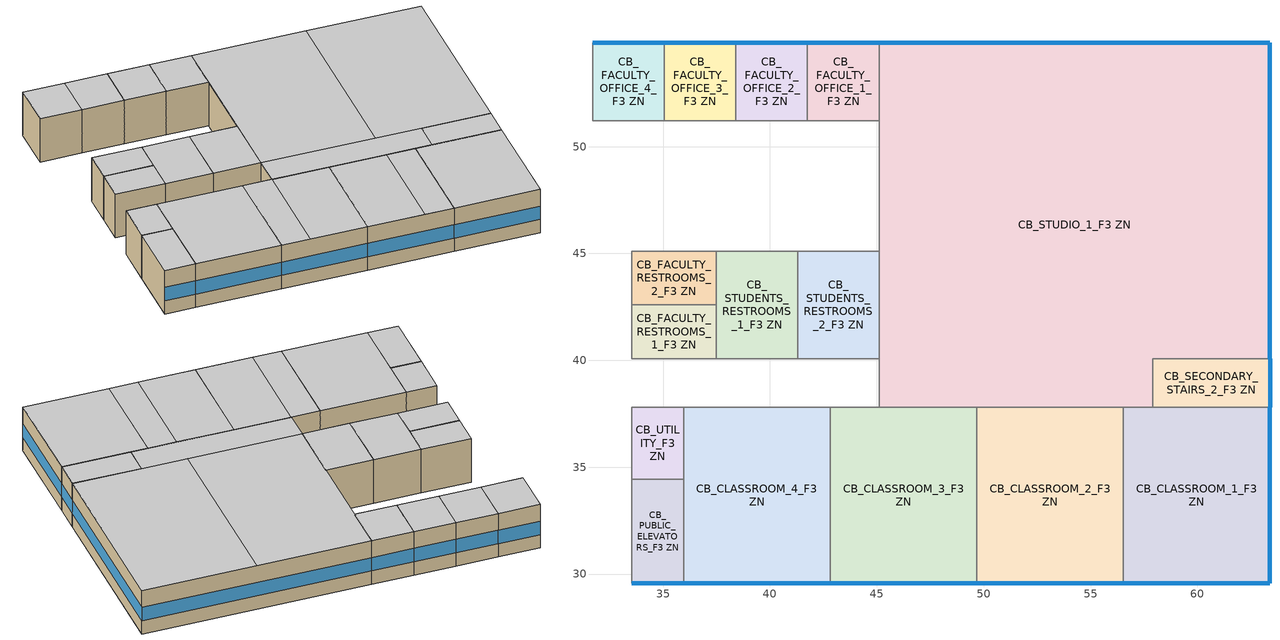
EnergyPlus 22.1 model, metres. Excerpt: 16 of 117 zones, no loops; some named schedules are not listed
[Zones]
CB_CLASSROOM_1_F3 ZN
 floor to CB_CLASSROOM_1_F2 ZN (Typical Interior Floor): 63.4,37.8 63.4,29.57 56.54,29.57 56.54,37.8 z7.92
 wall outside (Typical Insulated Steel Framed Exterior Wall R-20.41): 56.54,29.57 63.4,29.57 63.4,37.8 z7.92:11.89
 wall to CB_STUDIO_1_F3 ZN (Uninsulated Steel Stud Wall): 57.91,37.8 56.54,37.8 z7.92:11.89
 wall to CB_SECONDARY_STAIRS_2_F3 ZN (Uninsulated Steel Stud Wall): 63.4,37.8 57.91,37.8 z7.92:11.89
 wall to CB_CLASSROOM_2_F3 ZN (Uninsulated Steel Stud Wall): 56.54,37.8 56.54,29.57 z7.92:11.89
 window (U 0.34 SHGC 0.38 Simple Glazing): 56.54,29.57 63.4,29.57 / 63.4,29.57 63.4,37.79 z9.14:10.36
 ceiling to CB_CLASSROOM_6_F4 ZN (Typical Interior Ceiling): 63.4,29.57 63.4,37.8 56.54,37.8 56.54,29.57 z11.89
CB_CLASSROOM_2_F3 ZN
 floor to CB_CLASSROOM_2_F2 ZN (Typical Interior Floor): 56.54,37.8 56.54,29.57 49.68,29.57 49.68,37.8 z7.92
 wall outside (Typical Insulated Steel Framed Exterior Wall R-20.41): 49.68,29.57 56.54,29.57 z7.92:11.89
 wall to CB_CLASSROOM_3_F3 ZN (Uninsulated Steel Stud Wall): 49.68,37.8 49.68,29.57 z7.92:11.89
 wall to CB_STUDIO_1_F3 ZN (Uninsulated Steel Stud Wall): 56.54,37.8 49.68,37.8 z7.92:11.89
 window (U 0.34 SHGC 0.38 Simple Glazing): 49.68,29.57 56.54,29.57 z9.14:10.36
 ceiling to CB_CLASSROOM_6_F4 ZN (Typical Interior Ceiling): 56.54,29.57 56.54,37.8 54.25,37.8 54.25,29.57 z11.89
 ceiling to CB_CLASSROOM_5_F4 ZN (Typical Interior Ceiling): 54.25,29.57 54.25,37.8 49.68,37.8 49.68,29.57 z11.89
CB_CLASSROOM_3_F3 ZN
 floor to CB_CLASSROOM_3_F2 ZN (Typical Interior Floor): 49.68,37.8 49.68,29.57 42.82,29.57 42.82,37.8 z7.92
 wall outside (Typical Insulated Steel Framed Exterior Wall R-20.41): 42.82,29.57 49.68,29.57 z7.92:11.89
 wall to CB_CLASSROOM_4_F3 ZN (Uninsulated Steel Stud Wall): 42.82,37.8 42.82,29.57 z7.92:11.89
 wall to CB_CORRIDOR_2_F3 ZN (Uninsulated Steel Stud Wall): 45.11,37.8 42.82,37.8 z7.92:11.89
 wall to CB_STUDIO_1_F3 ZN (Uninsulated Steel Stud Wall): 49.68,37.8 45.11,37.8 z7.92:11.89
 window (U 0.34 SHGC 0.38 Simple Glazing): 42.82,29.57 49.68,29.57 z9.14:10.36
 ceiling to CB_CLASSROOM_4_F4 ZN (Typical Interior Ceiling): 45.11,29.57 45.11,37.8 42.82,37.8 42.82,29.57 z11.89
 ceiling to CB_CLASSROOM_5_F4 ZN (Typical Interior Ceiling): 49.68,29.57 49.68,37.8 45.11,37.8 45.11,29.57 z11.89
CB_CLASSROOM_4_F3 ZN
 floor to CB_CLASSROOM_4_F2 ZN (Typical Interior Floor): 42.82,37.8 42.82,29.57 35.97,29.57 35.97,37.8 z7.92
 wall outside (Typical Insulated Steel Framed Exterior Wall R-20.41): 35.97,29.57 42.82,29.57 z7.92:11.89
 wall to CB_PUBLIC_ELEVATORS_F3 ZN (Uninsulated Steel Stud Wall): 35.97,34.44 35.97,29.57 z7.92:11.89
 wall to CB_UTILITY_F3 ZN (Uninsulated Steel Stud Wall): 35.97,37.8 35.97,34.44 z7.92:11.89
 wall to CB_CORRIDOR_2_F3 ZN (Uninsulated Steel Stud Wall): 42.82,37.8 35.97,37.8 z7.92:11.89
 window (U 0.34 SHGC 0.38 Simple Glazing): 35.97,29.57 42.82,29.57 z9.14:10.36
 ceiling to CB_CLASSROOM_4_F4 ZN (Typical Interior Ceiling): 42.82,29.57 42.82,37.8 35.97,37.8 35.97,29.57 z11.89
CB_FACULTY_OFFICE_1_F3 ZN
 floor to CB_FACULTY_OFFICE_1_F2 ZN (Typical Interior Floor): 45.11,54.86 45.11,51.21 41.76,51.21 41.76,54.86 z7.92
 wall outside (Typical Insulated Steel Framed Exterior Wall R-20.41): 45.11,54.86 41.76,54.86 z7.92:11.89
 wall to CB_STUDIO_1_F3 ZN (Uninsulated Steel Stud Wall): 45.11,51.21 45.11,54.86 z7.92:11.89
 wall to CB_OFFICES_OPEN_F3 ZN (Uninsulated Steel Stud Wall): 41.76,51.21 45.11,51.21 z7.92:11.89
 wall to CB_FACULTY_OFFICE_2_F3 ZN (Uninsulated Steel Stud Wall): 41.76,54.86 41.76,51.21 z7.92:11.89
 window (U 0.34 SHGC 0.38 Simple Glazing): 45.11,54.86 41.76,54.86 z9.14:10.36
 ceiling to CB_FACULTY_OFFICE_1_F4 ZN (Typical Interior Ceiling): 45.11,51.21 45.11,54.86 41.76,54.86 41.76,51.21 z11.89
CB_FACULTY_OFFICE_2_F3 ZN
 floor to CB_FACULTY_OFFICE_2_F2 ZN (Typical Interior Floor): 41.76,54.86 41.76,51.21 38.4,51.21 38.4,54.86 z7.92
 wall outside (Typical Insulated Steel Framed Exterior Wall R-20.41): 41.76,54.86 38.4,54.86 z7.92:11.89
 wall to CB_OFFICES_OPEN_F3 ZN (Uninsulated Steel Stud Wall): 38.4,51.21 41.76,51.21 z7.92:11.89
 wall to CB_FACULTY_OFFICE_3_F3 ZN (Uninsulated Steel Stud Wall): 38.4,54.86 38.4,51.21 z7.92:11.89
 window (U 0.34 SHGC 0.38 Simple Glazing): 41.76,54.86 38.41,54.86 z9.14:10.36
 ceiling to CB_FACULTY_OFFICE_2_F4 ZN (Typical Interior Ceiling): 38.4,51.21 41.76,51.21 41.76,54.86 38.4,54.86 z11.89
CB_FACULTY_OFFICE_3_F3 ZN
 floor to CB_FACULTY_OFFICE_3_F2 ZN (Typical Interior Floor): 38.4,54.86 38.4,51.21 35.05,51.21 35.05,54.86 z7.92
 wall outside (Typical Insulated Steel Framed Exterior Wall R-20.41): 38.4,54.86 35.05,54.86 z7.92:11.89
 wall to CB_OFFICES_OPEN_F3 ZN (Uninsulated Steel Stud Wall): 35.05,51.21 38.4,51.21 z7.92:11.89
 wall to CB_FACULTY_OFFICE_4_F3 ZN (Uninsulated Steel Stud Wall): 35.05,54.86 35.05,51.21 z7.92:11.89
 window (U 0.34 SHGC 0.38 Simple Glazing): 38.4,54.86 35.06,54.86 z9.14:10.36
 ceiling to CB_FACULTY_OFFICE_3_F4 ZN (Typical Interior Ceiling): 38.4,51.21 38.4,54.86 35.05,54.86 35.05,51.21 z11.89
CB_FACULTY_OFFICE_4_F3 ZN
 floor to CB_FACULTY_OFFICE_4_F2 ZN (Typical Interior Floor): 35.05,54.86 35.05,51.21 31.7,51.21 31.7,54.86 z7.92
 wall outside (Typical Insulated Steel Framed Exterior Wall R-20.41): 35.05,54.86 31.7,54.86 z7.92:11.89
 wall to CB_OFFICES_OPEN_F3 ZN (Uninsulated Steel Stud Wall): 31.7,51.21 35.05,51.21 z7.92:11.89
 wall to CB_FACULTY_OFFICE_5_F3 ZN (Uninsulated Steel Stud Wall): 31.7,54.86 31.7,51.21 z7.92:11.89
 window (U 0.34 SHGC 0.38 Simple Glazing): 35.05,54.86 31.7,54.86 z9.14:10.36
 ceiling to CB_FACULTY_OFFICE_4_F4 ZN (Typical Interior Ceiling): 35.05,51.21 35.05,54.86 31.7,54.86 31.7,51.21 z11.89
CB_FACULTY_RESTROOMS_1_F3 ZN
 floor to CB_FACULTY_RESTROOMS_1_F2 ZN (Typical Interior Floor): 37.49,42.6 37.49,40.08 33.53,40.08 33.53,42.6 z7.92
 wall to CB_STUDENTS_RESTROOMS_1_F3 ZN (Uninsulated Steel Stud Wall): 37.49,40.08 37.49,42.6 z7.92:11.89
 wall to CB_CORRIDOR_2_F3 ZN (Uninsulated Steel Stud Wall): 33.53,40.08 37.49,40.08 z7.92:11.89
 wall to CB_OFFICES_OPEN_F3 ZN (Uninsulated Steel Stud Wall): 33.53,42.6 33.53,40.08 z7.92:11.89
 wall to CB_FACULTY_RESTROOMS_2_F3 ZN (Uninsulated Steel Stud Wall): 37.49,42.6 33.53,42.6 z7.92:11.89
 ceiling to CB_FACULTY_RESTROOMS_2_F4 ZN (Typical Interior Ceiling): 37.49,40.08 37.49,42.6 33.53,42.6 33.53,40.08 z11.89
CB_FACULTY_RESTROOMS_2_F3 ZN
 floor to CB_FACULTY_RESTROOMS_2_F2 ZN (Typical Interior Floor): 37.49,45.11 37.49,42.6 33.53,42.6 33.53,45.11 z7.92
 wall to CB_OFFICES_OPEN_F3 ZN (Uninsulated Steel Stud Wall): 37.49,45.11 33.53,45.11 33.53,42.6 z7.92:11.89
 wall to CB_STUDENTS_RESTROOMS_1_F3 ZN (Uninsulated Steel Stud Wall): 37.49,42.6 37.49,45.11 z7.92:11.89
 ceiling to CB_FACULTY_RESTROOMS_1_F4 ZN (Typical Interior Ceiling): 37.49,42.6 37.49,45.11 33.53,45.11 33.53,42.6 z11.89
CB_PUBLIC_ELEVATORS_F3 ZN
 floor to CB_PUBLIC_ELEVATORS_F2 ZN (Typical Interior Floor): 35.97,34.44 35.97,29.57 33.53,29.57 33.53,34.44 z7.92
 wall outside (Typical Insulated Steel Framed Exterior Wall R-20.41): 33.53,29.57 35.97,29.57 z7.92:11.89
 wall to CB_CORRIDOR_1_F3 ZN (Uninsulated Steel Stud Wall): 33.53,34.44 33.53,29.57 z7.92:11.89
 wall to CB_UTILITY_F3 ZN (Uninsulated Steel Stud Wall): 35.97,34.44 33.53,34.44 z7.92:11.89
 window (U 0.34 SHGC 0.38 Simple Glazing): 33.53,29.57 35.96,29.57 z9.14:10.36
 ceiling to CB_PUBLIC_ELEVATORS_F4 ZN (Typical Interior Ceiling): 35.97,29.57 35.97,34.44 33.53,34.44 33.53,29.57 z11.89
CB_SECONDARY_STAIRS_2_F3 ZN
 floor to CB_SECONDARY_STAIRS_2_F2 ZN (Typical Interior Floor): 63.4,40.08 63.4,37.8 57.91,37.8 57.91,40.08 z7.92
 wall outside (Typical Insulated Steel Framed Exterior Wall R-20.41): 63.4,37.8 63.4,40.08 z7.92:11.89
 wall to CB_STUDIO_1_F3 ZN (Uninsulated Steel Stud Wall): 63.4,40.08 57.91,40.08 57.91,37.8 z7.92:11.89
 window (U 0.34 SHGC 0.38 Simple Glazing): 63.4,37.8 63.4,40.08 z9.14:10.36
 ceiling to CB_SECONDARY_STAIRS_2_F4 ZN (Typical Interior Ceiling): 63.4,37.8 63.4,40.08 57.91,40.08 57.91,37.8 z11.89
CB_STUDENTS_RESTROOMS_1_F3 ZN
 floor to CB_STUDENTS_RESTROOMS_1_F2 ZN (Typical Interior Floor): 41.3,45.11 41.3,40.08 37.49,40.08 37.49,45.11 z7.92
 wall to CB_CORRIDOR_2_F3 ZN (Uninsulated Steel Stud Wall): 37.49,40.08 41.3,40.08 z7.92:11.89
 wall to CB_OFFICES_OPEN_F3 ZN (Uninsulated Steel Stud Wall): 41.3,45.11 37.49,45.11 z7.92:11.89
 wall to CB_STUDENTS_RESTROOMS_2_F3 ZN (Uninsulated Steel Stud Wall): 41.3,40.08 41.3,45.11 z7.92:11.89
 ceiling to CB_STUDENTS_RESTROOMS_1_F4 ZN (Typical Interior Ceiling): 41.3,40.08 41.3,45.11 37.49,45.11 37.49,40.08 z11.89
CB_STUDENTS_RESTROOMS_2_F3 ZN
 floor to CB_STUDENTS_RESTROOMS_2_F2 ZN (Typical Interior Floor): 45.11,45.11 45.11,40.08 41.3,40.08 41.3,45.11 z7.92
 wall to CB_OFFICES_OPEN_F3 ZN (Uninsulated Steel Stud Wall): 45.11,45.11 41.3,45.11 z7.92:11.89
 wall to CB_STUDIO_1_F3 ZN (Uninsulated Steel Stud Wall): 45.11,40.08 45.11,45.11 z7.92:11.89
 wall to CB_CORRIDOR_2_F3 ZN (Uninsulated Steel Stud Wall): 41.3,40.08 45.11,40.08 z7.92:11.89
 ceiling to CB_STUDENTS_RESTROOMS_2_F4 ZN (Typical Interior Ceiling): 45.11,40.08 45.11,45.11 41.3,45.11 41.3,40.08 z11.89
CB_STUDIO_1_F3 ZN
 floor to CB_STUDIO_2_F2 ZN (Typical Interior Floor): 63.4,54.86 63.4,40.08 57.91,40.08 57.91,37.8 45.11,37.8 45.11,54.86 z7.92
 wall outside (Typical Insulated Steel Framed Exterior Wall R-20.41): 63.4,40.08 63.4,54.86 45.11,54.86 z7.92:11.89
 wall to CB_CORRIDOR_2_F3 ZN (Uninsulated Steel Stud Wall): 45.11,40.08 45.11,37.8 z7.92:11.89
 wall to CB_OFFICES_OPEN_F3 ZN (Uninsulated Steel Stud Wall): 45.11,51.21 45.11,45.11 z7.92:11.89
 window (U 0.34 SHGC 0.38 Simple Glazing): 63.39,54.86 45.11,54.86 / 63.4,40.08 63.4,54.86 z9.14:10.36
 ceiling to CB_CORRIDOR_F4 ZN (Typical Interior Ceiling): 57.91,37.8 57.91,40.08 45.11,40.08 45.11,37.8 z11.89
 ceiling to CB_LAB_4_F4 ZN (Typical Interior Ceiling): 63.4,40.08 63.4,54.86 54.25,54.86 54.25,40.08 z11.89
 ceiling to CB_LAB_3_F4 ZN (Typical Interior Ceiling): 54.25,40.08 54.25,54.86 45.11,54.86 45.11,40.08 z11.89
CB_UTILITY_F3 ZN
 floor to CB_UTILITY_F2 ZN (Typical Interior Floor): 35.97,37.8 35.97,34.44 33.53,34.44 33.53,37.8 z7.92
 wall to CB_CORRIDOR_1_F3 ZN (Uninsulated Steel Stud Wall): 33.53,37.8 33.53,34.44 z7.92:11.89
 wall to CB_CORRIDOR_2_F3 ZN (Uninsulated Steel Stud Wall): 35.97,37.8 33.53,37.8 z7.92:11.89
 ceiling to CB_UTILITY_F4 ZN (Typical Interior Ceiling): 35.97,34.44 35.97,37.8 33.53,37.8 33.53,34.44 z11.89
[Building]
-College-ASHRAE 169-2013-6A created: 2026-04-15 07:32:37 -0400: Loads Convergence Tolerance Value {W}=0.04; Temperature Convergence Tolerance Value {deltaC}=0.2; Solar Distribution=FullInteriorAndExterior; Maximum Number of Warmup Days=25; Minimum Number of Warmup Days=6
[Site:Location]
Rochester International Arpt_MN_USA: Latitude {deg}=43.9; Longitude {deg}=-92.5; Time Zone {hr}=-6; Elevation {m}=398
[Site:GroundTemperature:Deep]
5.5, 1.7, -0.6, -1.3, 0.1, 3.2, 7.1, 10.9, 13.4, 14, 12.6, 9.5
[Site:GroundTemperature:FCfactorMethod]
January Ground Temperature {C}=7.4; February Ground Temperature {C}=-0; March Ground Temperature {C}=-7.6; April Ground Temperature {C}=-12.6; May Ground Temperature {C}=-7.7; June Ground Temperature {C}=0.3; July Ground Temperature {C}=7; August Ground Temperature {C}=14.2; September Ground Temperature {C}=19.2; October Ground Temperature {C}=20.9; November Ground Temperature {C}=20; December Ground Temperature {C}=15.4
[Site:GroundTemperature:Shallow]
-2.2, -7.4, -8.8, -7.6, -0.6, 7.3, 14.6, 20, 21.5, 19, 13, 5.4
[Site:WaterMainsTemperature]
Calculation Method=Correlation; Annual Average Outdoor Air Temperature {C}=6.375; Maximum Difference In Monthly Average Outdoor Air Temperatures {deltaC}=33.5
[SizingPeriod:DesignDay] Day of Month=21; Dry-Bulb Temperature Range Modifier Type=DefaultMultipliers; Humidity Condition Type=Wetbulb; Barometric Pressure {Pa}=96634; Rain Indicator=No; Snow Indicator=No; Daylight Saving Time Indicator=No; Begin Environment Reset Mode=FullResetAtBeginEnvironment
Name | Month | Day Type | Maximum Dry-Bulb Temperature {C} | Daily Dry-Bulb Temperature Range {deltaC} | Wetbulb or DewPoint at Maximum Dry-Bulb {C} | Wind Speed {m/s} | Wind Direction {deg} | Solar Model Indicator | ASHRAE Clear Sky Optical Depth for Beam Irradiance (taub) | ASHRAE Clear Sky Optical Depth for Diffuse Irradiance (taud) | Sky Clearness
Rochester International Arpt Ann Clg .4% Condns DB=>MWB | 7 | SummerDesignDay | 31.2 | 10.6 | 23.1 | 6.7 | 200 | ASHRAETau | 0.404 | 2.226
Rochester International Arpt Ann Clg .4% Condns WB=>MDB | 7 | SummerDesignDay | 29.2 | 10.6 | 24.9 | 6.7 | 200 | ASHRAETau | 0.404 | 2.226
Rochester International Arpt Ann Htg 99.6% Condns DB | 1 | WinterDesignDay | -26.2 | 0 | -26.2 | 5.7 | 310 | ASHRAEClearSky |  |  | 0
[Material] Thermal Absorptance=0.9; Solar Absorptance=0.7; Visible Absorptance=0.7
Name | Roughness | Thickness {m} | Conductivity {W/m-K} | Density {kg/m3} | Specific Heat {J/kg-K}
100mm Normalweight concrete floor | MediumSmooth | 0.1016 | 2.31 | 2322 | 832
25mm Stucco | Smooth | 0.0254 | 0.72 | 1856 | 840
5/8 in. Gypsum Board | MediumSmooth | 0.0159 | 0.16 | 800 | 1090
Std Wood 6inch | MediumSmooth | 0.15 | 0.12 | 540 | 1210
[Material:NoMass] Thermal Absorptance=0.9
Name | Roughness | Thermal Resistance {m2-K/W} | Solar Absorptance | Visible Absorptance
CP02 CARPET PAD | VeryRough | 0.21648 | 0.7 | 0.8
Metal Framed Wall - 24inOC - 2x4 - R0 ins. | Smooth | 0.115881 | 0 | 0
Typical Insulation R-18.23 | Smooth | 3.21036 | 0.7 | 0.7
[WindowMaterial:SimpleGlazingSystem]
U 0.34 SHGC 0.38 Simple Glazing: U-Factor {W/m2-K}=1.93061; Solar Heat Gain Coefficient=0.38; Visible Transmittance=0.81
[Construction]
InteriorFurnishings: Std Wood 6inch
Typical Insulated Steel Framed Exterior Wall R-20.41: 25mm Stucco, 5/8 in. Gypsum Board, Typical Insulation R-18.23, 5/8 in. Gypsum Board
Typical Interior Ceiling: CP02 CARPET PAD, 100mm Normalweight concrete floor
Typical Interior Floor: 100mm Normalweight concrete floor, CP02 CARPET PAD
U 0.34 SHGC 0.38 Simple Glazing: U 0.34 SHGC 0.38 Simple Glazing
Uninsulated Steel Stud Wall: Metal Framed Wall - 24inOC - 2x4 - R0 ins.
[Zone] Multiplier=1; Part of Total Floor Area=Yes
CB_CLASSROOM_1_F3 ZN; CB_CLASSROOM_2_F3 ZN; CB_CLASSROOM_3_F3 ZN; CB_CLASSROOM_4_F3 ZN; CB_FACULTY_OFFICE_1_F3 ZN; CB_FACULTY_OFFICE_2_F3 ZN; CB_FACULTY_OFFICE_3_F3 ZN; CB_FACULTY_OFFICE_4_F3 ZN; CB_FACULTY_RESTROOMS_1_F3 ZN; CB_FACULTY_RESTROOMS_2_F3 ZN; CB_PUBLIC_ELEVATORS_F3 ZN; CB_SECONDARY_STAIRS_2_F3 ZN; CB_STUDENTS_RESTROOMS_1_F3 ZN; CB_STUDENTS_RESTROOMS_2_F3 ZN; CB_STUDIO_1_F3 ZN; CB_UTILITY_F3 ZN
[Space]
Name | Zone | Space Type
CB_CLASSROOM_1_F3 | CB_CLASSROOM_1_F3 ZN | College - Classroom
CB_CLASSROOM_2_F3 | CB_CLASSROOM_2_F3 ZN | College - Classroom
CB_CLASSROOM_3_F3 | CB_CLASSROOM_3_F3 ZN | College - Classroom
CB_CLASSROOM_4_F3 | CB_CLASSROOM_4_F3 ZN | College - Classroom
CB_FACULTY_OFFICE_1_F3 | CB_FACULTY_OFFICE_1_F3 ZN | College - Office
CB_FACULTY_OFFICE_2_F3 | CB_FACULTY_OFFICE_2_F3 ZN | College - Office
CB_FACULTY_OFFICE_3_F3 | CB_FACULTY_OFFICE_3_F3 ZN | College - Office
CB_FACULTY_OFFICE_4_F3 | CB_FACULTY_OFFICE_4_F3 ZN | College - Office
CB_FACULTY_RESTROOMS_1_F3 | CB_FACULTY_RESTROOMS_1_F3 ZN | College - Restroom
CB_FACULTY_RESTROOMS_2_F3 | CB_FACULTY_RESTROOMS_2_F3 ZN | College - Restroom
CB_PUBLIC_ELEVATORS_F3 | CB_PUBLIC_ELEVATORS_F3 ZN | College - Elevator Shaft
CB_SECONDARY_STAIRS_2_F3 | CB_SECONDARY_STAIRS_2_F3 ZN | College - Stairs
CB_STUDENTS_RESTROOMS_1_F3 | CB_STUDENTS_RESTROOMS_1_F3 ZN | College - Restroom
CB_STUDENTS_RESTROOMS_2_F3 | CB_STUDENTS_RESTROOMS_2_F3 ZN | College - Restroom
CB_STUDIO_1_F3 | CB_STUDIO_1_F3 ZN | College - Art Classroom
CB_UTILITY_F3 | CB_UTILITY_F3 ZN | College - Utility
[SpaceList]
College - Classroom: CB_CLASSROOM_5_F2, CB_CLASSROOM_1_F2, CB_CLASSROOM_7_F3, CB_CLASSROOM_1_F4, CB_CLASSROOM_2_F4, CB_LECTURE_ROOM_2_F1, CB_CLASSROOM_3_F4, CB_CLASSROOM_4_F4, CB_CLASSROOM_5_F4, CB_CLASSROOM_6_F4, CB_CLASSROOM_4_F3, CB_CLASSROOM_6_F2, CB_CLASSROOM_4_F2, CB_CLASSROOM_3_F2, CB_CLASSROOM_2_F2, CB_CLASSROOM_6_F3, CB_CLASSROOM_8_F3, CB_CLASSROOM_3_F3, CB_CLASSROOM_7_F2, CB_CLASSROOM_8_F2, CB_CLASSROOM_1_F3, CB_CLASSROOM_2_F3, CB_CLASSROOM_5_F3
College - Office: CB_OFFICES_ENCLOSED_7_F1, CB_OFFICES_ENCLOSED_6_F1, CB_OFFICES_ENCLOSED_3_F1, CB_OFFICES_ENCLOSED_2_F1, CB_OFFICES_ENCLOSED_4_F1, CB_OFFICES_OPEN_F1, CB_OFFICES_OPEN_F4, CB_FACULTY_OFFICE_1_F3, CB_FACULTY_OFFICE_8_F2, CB_FACULTY_OFFICE_7_F4, CB_FACULTY_OFFICE_5_F4, CB_FACULTY_OFFICE_4_F4, CB_FACULTY_OFFICE_3_F4, CB_FACULTY_OFFICE_1_F4, CB_FACULTY_OFFICE_6_F3, CB_OFFICES_ENCLOSED_8_F1, CB_FACULTY_OFFICE_7_F2, CB_OFFICES_OPEN_F2, CB_FACULTY_OFFICE_5_F2, CB_OFFICES_OPEN_F3, CB_FACULTY_OFFICE_3_F2, CB_FACULTY_OFFICE_8_F4, CB_FACULTY_OFFICE_6_F2, CB_OFFICES_ENCLOSED_1_F1, CB_FACULTY_OFFICE_7_F3, CB_FACULTY_OFFICE_5_F3, CB_FACULTY_OFFICE_3_F3, CB_FACULTY_OFFICE_2_F2, CB_FACULTY_OFFICE_6_F4, CB_FACULTY_OFFICE_2_F4, CB_FACULTY_OFFICE_4_F3, CB_FACULTY_OFFICE_1_F2, CB_FACULTY_OFFICE_2_F3, CB_FACULTY_OFFICE_8_F3, CB_FACULTY_OFFICE_4_F2, CB_OFFICES_ENCLOSED_5_F1
College - Restroom: CB_STAFF_RESTROOMS_2_F1, CB_STUDENTS_RESTROOMS_2_F1, CB_STAFF_RESTROOMS_1_F1, CB_STUDENTS_RESTROOMS_1_F4, CB_STUDENTS_RESTROOMS_2_F4, CB_FACULTY_RESTROOMS_1_F4, CB_FACULTY_RESTROOMS_2_F4, CB_FACULTY_RESTROOMS_2_F2, CB_STUDENTS_RESTROOMS_1_F2, CB_STUDENTS_RESTROOMS_2_F2, CB_STUDENTS_RESTROOMS_2_F3, CB_STUDENTS_RESTROOMS_1_F1, CB_FACULTY_RESTROOMS_1_F2, CB_FACULTY_RESTROOMS_1_F3, CB_FACULTY_RESTROOMS_2_F3, CB_STUDENTS_RESTROOMS_1_F3
College - Stairs: CB_SECONDARY_STAIRS_2_F1, CB_SECONDARY_STAIRS_1_F4, CB_SECONDARY_STAIRS_2_F4, CB_MAIN_STAIRS_F3, CB_SECONDARY_STAIRS_1_F1, CB_SECONDARY_STAIRS_2_F3, CB_SECONDARY_STAIRS_2_F2, CB_SECONDARY_STAIRS_1_F2, CB_MAIN_STAIRS_F1, CB_SECONDARY_STAIRS_1_F3, CB_MAIN_STAIRS_F4, CB_MAIN_STAIRS_F2
College - Elevator Shaft: CB_PUBLIC_ELEVATORS_F2, CB_PUBLIC_ELEVATORS_F1, CB_PUBLIC_ELEVATORS_F4, CB_PUBLIC_ELEVATORS_F3
College - Art Classroom: CB_STUDIO_1_F2, CB_STUDIO_2_F3, CB_STUDIO_1_F3, CB_STUDIO_2_F2
College - Utility: CB_UTILITY_F4, CB_UTILITY_F2, CB_UTILITY_F3, CB_UTILITY_F1
[Lights] Schedule=College BLDG_LIGHT_SCH; Design Level Calculation Method=Watts/Area; Fraction Replaceable=0
Name | Zone or ZoneList or Space or SpaceList | Watts per Floor Area {W/m2}
College - Classroom Lights | College - Classroom | 7.64238
College - Office Lights | College - Office | 7.96529
College - Restroom Lights | College - Restroom | 6.78126
College - Stairs Lights | College - Stairs | 5.27432
College - Art Classroom Lights | College - Art Classroom | 7.64238
College - Utility Lights | College - Utility | 4.62848
[People] Number of People Calculation Method=People/Area; Fraction Radiant=0.3; Activity Level Schedule=College ACTIVITY_SCH; Work Efficiency Schedule=Work Efficiency Schedule; Clothing Insulation Schedule=Clothing Schedule; Air Velocity Schedule=Air Velocity Schedule
Name | Zone or ZoneList or Space or SpaceList | Number of People Schedule | People per Floor Area {person/m2}
College - Classroom People | College - Classroom | College BLDG_Class_OCC_SCH | 0.699654
College - Office People | College - Office | College BLDG_OCC_SCH_Offices | 0.0538196
College - Art Classroom People | College - Art Classroom | College BLDG_Studio_OCC_SCH | 0.215278
[ElectricEquipment] Schedule=College BLDG_EQUIP_SCH_Base; Design Level Calculation Method=Watts/Area; Fraction Latent=0; Fraction Radiant=0.5; Fraction Lost=0
Name | Zone or ZoneList or Space or SpaceList | Watts per Floor Area {W/m2}
College - Classroom Elec Equip | College - Classroom | 9.99967
College - Office Elec Equip | College - Office | 10.7639
College - Restroom Elec Equip | College - Restroom | 3.98265
College - Art Classroom Elec Equip | College - Art Classroom | 9.99967
College - Utility Elec Equip | College - Utility | 3.98265
[InternalMass] Construction=InteriorFurnishings
Name | Zone or ZoneList | Space or SpaceList | Surface Area {m2}
CB_CLASSROOM_1_F3 Mass | CB_CLASSROOM_1_F3 ZN | CB_CLASSROOM_1_F3 | 112.877
CB_CLASSROOM_2_F3 Mass | CB_CLASSROOM_2_F3 ZN | CB_CLASSROOM_2_F3 | 112.877
CB_CLASSROOM_3_F3 Mass | CB_CLASSROOM_3_F3 ZN | CB_CLASSROOM_3_F3 | 112.877
CB_CLASSROOM_4_F3 Mass | CB_CLASSROOM_4_F3 ZN | CB_CLASSROOM_4_F3 | 112.877
CB_FACULTY_OFFICE_1_F3 Mass | CB_FACULTY_OFFICE_1_F3 ZN | CB_FACULTY_OFFICE_1_F3 | 24.5264
CB_FACULTY_OFFICE_2_F3 Mass | CB_FACULTY_OFFICE_2_F3 ZN | CB_FACULTY_OFFICE_2_F3 | 24.5264
CB_FACULTY_OFFICE_3_F3 Mass | CB_FACULTY_OFFICE_3_F3 ZN | CB_FACULTY_OFFICE_3_F3 | 24.5264
CB_FACULTY_OFFICE_4_F3 Mass | CB_FACULTY_OFFICE_4_F3 ZN | CB_FACULTY_OFFICE_4_F3 | 24.5264
CB_FACULTY_RESTROOMS_1_F3 Mass | CB_FACULTY_RESTROOMS_1_F3 ZN | CB_FACULTY_RESTROOMS_1_F3 | 19.9277
CB_FACULTY_RESTROOMS_2_F3 Mass | CB_FACULTY_RESTROOMS_2_F3 ZN | CB_FACULTY_RESTROOMS_2_F3 | 19.9277
CB_SECONDARY_STAIRS_2_F3 Mass | CB_SECONDARY_STAIRS_2_F3 ZN | CB_SECONDARY_STAIRS_2_F3 | 25.0838
CB_STUDENTS_RESTROOMS_1_F3 Mass | CB_STUDENTS_RESTROOMS_1_F3 ZN | CB_STUDENTS_RESTROOMS_1_F3 | 38.3225
CB_STUDENTS_RESTROOMS_2_F3 Mass | CB_STUDENTS_RESTROOMS_2_F3 ZN | CB_STUDENTS_RESTROOMS_2_F3 | 38.3225
CB_STUDIO_1_F3 Mass | CB_STUDIO_1_F3 ZN | CB_STUDIO_1_F3 | 599.225
CB_UTILITY_F3 Mass | CB_UTILITY_F3 ZN | CB_UTILITY_F3 | 16.3509
[ZoneInfiltration:DesignFlowRate] Design Flow Rate Calculation Method=Flow/ExteriorArea; Flow Rate per Exterior Surface Area {m3/s-m2}=0.000570329; Velocity Term Coefficient=0
Name | Zone or ZoneList or Space or SpaceList | Schedule | Constant Term Coefficient | Temperature Term Coefficient | Velocity Squared Term Coefficient
CB_CLASSROOM_1_F3 HVAC Off Infiltration | CB_CLASSROOM_1_F3 ZN | Infiltration HVAC Off Schedule | 0 | 0.0125 | 0.0779
CB_CLASSROOM_1_F3 HVAC On Infiltration | CB_CLASSROOM_1_F3 ZN | Infiltration HVAC On Schedule | 0.0798 | 0.0061 | 0.059
CB_CLASSROOM_2_F3 HVAC Off Infiltration | CB_CLASSROOM_2_F3 ZN | Infiltration HVAC Off Schedule | 0 | 0.0125 | 0.0779
CB_CLASSROOM_2_F3 HVAC On Infiltration | CB_CLASSROOM_2_F3 ZN | Infiltration HVAC On Schedule | 0.0798 | 0.0061 | 0.059
CB_CLASSROOM_3_F3 HVAC Off Infiltration | CB_CLASSROOM_3_F3 ZN | Infiltration HVAC Off Schedule | 0 | 0.0125 | 0.0779
CB_CLASSROOM_3_F3 HVAC On Infiltration | CB_CLASSROOM_3_F3 ZN | Infiltration HVAC On Schedule | 0.0798 | 0.0061 | 0.059
CB_CLASSROOM_4_F3 HVAC Off Infiltration | CB_CLASSROOM_4_F3 ZN | Infiltration HVAC Off Schedule | 0 | 0.0125 | 0.0779
CB_CLASSROOM_4_F3 HVAC On Infiltration | CB_CLASSROOM_4_F3 ZN | Infiltration HVAC On Schedule | 0.0798 | 0.0061 | 0.059
CB_FACULTY_OFFICE_1_F3 HVAC Off Infiltration | CB_FACULTY_OFFICE_1_F3 ZN | Infiltration HVAC Off Schedule | 0 | 0.0125 | 0.0779
CB_FACULTY_OFFICE_1_F3 HVAC On Infiltration | CB_FACULTY_OFFICE_1_F3 ZN | Infiltration HVAC On Schedule | 0.0798 | 0.0061 | 0.059
CB_FACULTY_OFFICE_2_F3 HVAC Off Infiltration | CB_FACULTY_OFFICE_2_F3 ZN | Infiltration HVAC Off Schedule | 0 | 0.0125 | 0.0779
CB_FACULTY_OFFICE_2_F3 HVAC On Infiltration | CB_FACULTY_OFFICE_2_F3 ZN | Infiltration HVAC On Schedule | 0.0798 | 0.0061 | 0.059
CB_FACULTY_OFFICE_3_F3 HVAC Off Infiltration | CB_FACULTY_OFFICE_3_F3 ZN | Infiltration HVAC Off Schedule | 0 | 0.0125 | 0.0779
CB_FACULTY_OFFICE_3_F3 HVAC On Infiltration | CB_FACULTY_OFFICE_3_F3 ZN | Infiltration HVAC On Schedule | 0.0798 | 0.0061 | 0.059
CB_FACULTY_OFFICE_4_F3 HVAC Off Infiltration | CB_FACULTY_OFFICE_4_F3 ZN | Infiltration HVAC Off Schedule | 0 | 0.0125 | 0.0779
CB_FACULTY_OFFICE_4_F3 HVAC On Infiltration | CB_FACULTY_OFFICE_4_F3 ZN | Infiltration HVAC On Schedule | 0.0798 | 0.0061 | 0.059
CB_PUBLIC_ELEVATORS_F3 HVAC Off Infiltration | CB_PUBLIC_ELEVATORS_F3 ZN | Infiltration HVAC Off Schedule | 0 | 0.0125 | 0.0779
CB_PUBLIC_ELEVATORS_F3 HVAC On Infiltration | CB_PUBLIC_ELEVATORS_F3 ZN | Infiltration HVAC On Schedule | 0.0798 | 0.0061 | 0.059
CB_SECONDARY_STAIRS_2_F3 HVAC Off Infiltration | CB_SECONDARY_STAIRS_2_F3 ZN | Infiltration HVAC Off Schedule | 0 | 0.0125 | 0.0779
CB_SECONDARY_STAIRS_2_F3 HVAC On Infiltration | CB_SECONDARY_STAIRS_2_F3 ZN | Infiltration HVAC On Schedule | 0.0798 | 0.0061 | 0.059
CB_STUDIO_1_F3 HVAC Off Infiltration | CB_STUDIO_1_F3 ZN | Infiltration HVAC Off Schedule | 0 | 0.0125 | 0.0779
CB_STUDIO_1_F3 HVAC On Infiltration | CB_STUDIO_1_F3 ZN | Infiltration HVAC On Schedule | 0.0798 | 0.0061 | 0.059
[Daylighting:Controls] Lighting Control Type=Continuous; Minimum Input Power Fraction for Continuous or ContinuousOff Dimming Control=0.2; Minimum Light Output Fraction for Continuous or ContinuousOff Dimming Control=0.2; Number of Stepped Control Steps=1; Probability Lighting will be Reset When Needed in Manual Stepped Control=1; Glare Calculation Azimuth Angle of View Direction Clockwise from Zone y-Axis {deg}=-0; Maximum Allowable Discomfort Glare Index=22; Illuminance Setpoint at Reference Point 1 {lux}=375; Illuminance Setpoint at Reference Point 2 {lux}=375
Name | Zone or Space | Glare Calculation Daylighting Reference Point | Daylighting Reference Point Name 1 | Fraction of Lights Controlled by Reference Point 1 | Daylighting Reference Point Name 2 | Fraction of Lights Controlled by Reference Point 2
CB_CLASSROOM_1_F3 ZN DaylightingControls | CB_CLASSROOM_1_F3 ZN | CB_CLASSROOM_1_F3 Daylt Sensor 1 | CB_CLASSROOM_1_F3 Daylt Sensor 1 | 0.547 | CB_CLASSROOM_1_F3 Daylt Sensor 2 | 0.336
CB_STUDIO_1_F3 ZN DaylightingControls | CB_STUDIO_1_F3 ZN | CB_STUDIO_1_F3 Daylt Sensor 1 | CB_STUDIO_1_F3 Daylt Sensor 1 | 0.249 | CB_STUDIO_1_F3 Daylt Sensor 2 | 0.21
[Exterior:Lights] Schedule=College EXTERIOR_LIGHT_SCH; Control Option=AstronomicalClock
Name | Design Level {W}
NonDimming Exterior Lights Def | 441.8
Occ Sensing Exterior Lights Def | 8552
[Schedule:Week:Daily]
College BLDG_LIGHT_SCH Week Rule - Jan1-Jun24: College BLDG_LIGHT_SCH Default|Wknd|Hol Day, College BLDG_LIGHT_SCH Wkdy Day, College BLDG_LIGHT_SCH Wkdy Day, College BLDG_LIGHT_SCH Wkdy Day, College BLDG_LIGHT_SCH Wkdy Day, College BLDG_LIGHT_SCH Wkdy Day, College BLDG_LIGHT_SCH Default|Wknd|Hol Day, College BLDG_LIGHT_SCH Default, College BLDG_LIGHT_SCH Summer Design Day, College BLDG_LIGHT_SCH Winter Design Day, College BLDG_LIGHT_SCH Default, College BLDG_LIGHT_SCH Default
College BLDG_LIGHT_SCH Week Rule - Jun25-Jul1: College BLDG_LIGHT_SCH Default|Wknd|Hol Day, College BLDG_LIGHT_SCH Wkdy Day, College BLDG_LIGHT_SCH Wkdy Day, College BLDG_LIGHT_SCH Wkdy Day, College BLDG_LIGHT_SCH Wkdy Day, College BLDG_LIGHT_SCH Wkdy Day, College BLDG_LIGHT_SCH Default|Wknd|Hol Day 1, College BLDG_LIGHT_SCH Default, College BLDG_LIGHT_SCH Summer Design Day, College BLDG_LIGHT_SCH Winter Design Day, College BLDG_LIGHT_SCH Default, College BLDG_LIGHT_SCH Default
College BLDG_LIGHT_SCH Week Rule - Jul2-Aug26: College BLDG_LIGHT_SCH Default|Wknd|Hol Day 1, College BLDG_LIGHT_SCH Wkdy Day 1, College BLDG_LIGHT_SCH Wkdy Day 1, College BLDG_LIGHT_SCH Wkdy Day 1, College BLDG_LIGHT_SCH Wkdy Day 1, College BLDG_LIGHT_SCH Wkdy Day 1, College BLDG_LIGHT_SCH Default|Wknd|Hol Day 1, College BLDG_LIGHT_SCH Default, College BLDG_LIGHT_SCH Summer Design Day, College BLDG_LIGHT_SCH Winter Design Day, College BLDG_LIGHT_SCH Default, College BLDG_LIGHT_SCH Default
College BLDG_LIGHT_SCH Week Rule - Aug27-Sep2: College BLDG_LIGHT_SCH Default|Wknd|Hol Day 1, College BLDG_LIGHT_SCH Wkdy Day 1, College BLDG_LIGHT_SCH Wkdy Day 1, College BLDG_LIGHT_SCH Wkdy Day 1, College BLDG_LIGHT_SCH Wkdy Day 1, College BLDG_LIGHT_SCH Wkdy Day 2, College BLDG_LIGHT_SCH Default|Wknd|Hol Day 2, College BLDG_LIGHT_SCH Default, College BLDG_LIGHT_SCH Summer Design Day, College BLDG_LIGHT_SCH Winter Design Day, College BLDG_LIGHT_SCH Default, College BLDG_LIGHT_SCH Default
College BLDG_LIGHT_SCH Week Rule - Sep3-Dec31: College BLDG_LIGHT_SCH Default|Wknd|Hol Day 2, College BLDG_LIGHT_SCH Wkdy Day 2, College BLDG_LIGHT_SCH Wkdy Day 2, College BLDG_LIGHT_SCH Wkdy Day 2, College BLDG_LIGHT_SCH Wkdy Day 2, College BLDG_LIGHT_SCH Wkdy Day 2, College BLDG_LIGHT_SCH Default|Wknd|Hol Day 2, College BLDG_LIGHT_SCH Default, College BLDG_LIGHT_SCH Summer Design Day, College BLDG_LIGHT_SCH Winter Design Day, College BLDG_LIGHT_SCH Default, College BLDG_LIGHT_SCH Default
College ACTIVITY_SCH Week Rule - Jan1-Dec31: College ACTIVITY_SCH Default, College ACTIVITY_SCH Default, College ACTIVITY_SCH Default, College ACTIVITY_SCH Default, College ACTIVITY_SCH Default, College ACTIVITY_SCH Default, College ACTIVITY_SCH Default, College ACTIVITY_SCH Default, College ACTIVITY_SCH Summer Design Day, College ACTIVITY_SCH Winter Design Day, College ACTIVITY_SCH Default, College ACTIVITY_SCH Default
Work Efficiency Schedule Week Rule - Jan1-Dec31: Work Efficiency Schedule Default, Work Efficiency Schedule Default, Work Efficiency Schedule Default, Work Efficiency Schedule Default, Work Efficiency Schedule Default, Work Efficiency Schedule Default, Work Efficiency Schedule Default, Work Efficiency Schedule Default, Work Efficiency Schedule Default, Work Efficiency Schedule Default, Work Efficiency Schedule Default, Work Efficiency Schedule Default
Clothing Schedule Week Rule - Jan1-Dec31: Clothing Schedule Default Winter Clothes, Clothing Schedule Default Winter Clothes, Clothing Schedule Default Winter Clothes, Clothing Schedule Default Winter Clothes, Clothing Schedule Default Winter Clothes, Clothing Schedule Default Winter Clothes, Clothing Schedule Default Winter Clothes, Clothing Schedule Default Winter Clothes, Clothing Schedule Default Winter Clothes, Clothing Schedule Default Winter Clothes, Clothing Schedule Default Winter Clothes, Clothing Schedule Default Winter Clothes
Air Velocity Schedule Week Rule - Jan1-Dec31: Air Velocity Schedule Default, Air Velocity Schedule Default, Air Velocity Schedule Default, Air Velocity Schedule Default, Air Velocity Schedule Default, Air Velocity Schedule Default, Air Velocity Schedule Default, Air Velocity Schedule Default, Air Velocity Schedule Default, Air Velocity Schedule Default, Air Velocity Schedule Default, Air Velocity Schedule Default
College BLDG_EQUIP_SCH_Base Week Rule - Jan1-Jun24: College BLDG_EQUIP_SCH_Base Default|WntrDsn|Wknd|Hol Day, College BLDG_EQUIP_SCH_Base Wkdy|SmrDsn Day, College BLDG_EQUIP_SCH_Base Wkdy|SmrDsn Day, College BLDG_EQUIP_SCH_Base Wkdy|SmrDsn Day, College BLDG_EQUIP_SCH_Base Wkdy|SmrDsn Day, College BLDG_EQUIP_SCH_Base Wkdy|SmrDsn Day, College BLDG_EQUIP_SCH_Base Default|WntrDsn|Wknd|Hol Day, College BLDG_EQUIP_SCH_Base Default, College BLDG_EQUIP_SCH_Base Summer Design Day, College BLDG_EQUIP_SCH_Base Winter Design Day, College BLDG_EQUIP_SCH_Base Default, College BLDG_EQUIP_SCH_Base Default
College BLDG_EQUIP_SCH_Base Week Rule - Jun25-Jul1: College BLDG_EQUIP_SCH_Base Default|WntrDsn|Wknd|Hol Day, College BLDG_EQUIP_SCH_Base Wkdy|SmrDsn Day, College BLDG_EQUIP_SCH_Base Wkdy|SmrDsn Day, College BLDG_EQUIP_SCH_Base Wkdy|SmrDsn Day, College BLDG_EQUIP_SCH_Base Wkdy|SmrDsn Day, College BLDG_EQUIP_SCH_Base Wkdy|SmrDsn Day, College BLDG_EQUIP_SCH_Base Default|WntrDsn|Wknd|Hol Day 1, College BLDG_EQUIP_SCH_Base Default, College BLDG_EQUIP_SCH_Base Summer Design Day, College BLDG_EQUIP_SCH_Base Winter Design Day, College BLDG_EQUIP_SCH_Base Default, College BLDG_EQUIP_SCH_Base Default
College BLDG_EQUIP_SCH_Base Week Rule - Jul2-Aug26: College BLDG_EQUIP_SCH_Base Default|WntrDsn|Wknd|Hol Day 1, College BLDG_EQUIP_SCH_Base Wkdy|SmrDsn Day 1, College BLDG_EQUIP_SCH_Base Wkdy|SmrDsn Day 1, College BLDG_EQUIP_SCH_Base Wkdy|SmrDsn Day 1, College BLDG_EQUIP_SCH_Base Wkdy|SmrDsn Day 1, College BLDG_EQUIP_SCH_Base Wkdy|SmrDsn Day 1, College BLDG_EQUIP_SCH_Base Default|WntrDsn|Wknd|Hol Day 1, College BLDG_EQUIP_SCH_Base Default, College BLDG_EQUIP_SCH_Base Summer Design Day, College BLDG_EQUIP_SCH_Base Winter Design Day, College BLDG_EQUIP_SCH_Base Default, College BLDG_EQUIP_SCH_Base Default
College BLDG_EQUIP_SCH_Base Week Rule - Aug27-Sep2: College BLDG_EQUIP_SCH_Base Default|WntrDsn|Wknd|Hol Day 1, College BLDG_EQUIP_SCH_Base Wkdy|SmrDsn Day 1, College BLDG_EQUIP_SCH_Base Wkdy|SmrDsn Day 1, College BLDG_EQUIP_SCH_Base Wkdy|SmrDsn Day 1, College BLDG_EQUIP_SCH_Base Wkdy|SmrDsn Day 1, College BLDG_EQUIP_SCH_Base Wkdy|SmrDsn Day 2, College BLDG_EQUIP_SCH_Base Default|WntrDsn|Wknd|Hol Day 2, College BLDG_EQUIP_SCH_Base Default, College BLDG_EQUIP_SCH_Base Summer Design Day, College BLDG_EQUIP_SCH_Base Winter Design Day, College BLDG_EQUIP_SCH_Base Default, College BLDG_EQUIP_SCH_Base Default
College BLDG_EQUIP_SCH_Base Week Rule - Sep3-Dec31: College BLDG_EQUIP_SCH_Base Default|WntrDsn|Wknd|Hol Day 2, College BLDG_EQUIP_SCH_Base Wkdy|SmrDsn Day 2, College BLDG_EQUIP_SCH_Base Wkdy|SmrDsn Day 2, College BLDG_EQUIP_SCH_Base Wkdy|SmrDsn Day 2, College BLDG_EQUIP_SCH_Base Wkdy|SmrDsn Day 2, College BLDG_EQUIP_SCH_Base Wkdy|SmrDsn Day 2, College BLDG_EQUIP_SCH_Base Default|WntrDsn|Wknd|Hol Day 2, College BLDG_EQUIP_SCH_Base Default, College BLDG_EQUIP_SCH_Base Summer Design Day, College BLDG_EQUIP_SCH_Base Winter Design Day, College BLDG_EQUIP_SCH_Base Default, College BLDG_EQUIP_SCH_Base Default
College BLDG_Class_OCC_SCH Week Rule - Jan1-May27: College BLDG_Class_OCC_SCH Default|Wknd|Hol Day, College BLDG_Class_OCC_SCH Wkdy Day, College BLDG_Class_OCC_SCH Wkdy Day, College BLDG_Class_OCC_SCH Wkdy Day, College BLDG_Class_OCC_SCH Wkdy Day, College BLDG_Class_OCC_SCH Wkdy Day, College BLDG_Class_OCC_SCH Default|Wknd|Hol Day, College BLDG_Class_OCC_SCH Default, College BLDG_Class_OCC_SCH Summer Design Day, College BLDG_Class_OCC_SCH Winter Design Day, College BLDG_Class_OCC_SCH Default, College BLDG_Class_OCC_SCH Default
College BLDG_Class_OCC_SCH Week Rule - May28-Jun3: College BLDG_Class_OCC_SCH Default|Wknd|Hol Day, College BLDG_Class_OCC_SCH Wkdy Day, College BLDG_Class_OCC_SCH Wkdy Day, College BLDG_Class_OCC_SCH Wkdy Day, College BLDG_Class_OCC_SCH Wkdy Day 1, College BLDG_Class_OCC_SCH Wkdy Day 1, College BLDG_Class_OCC_SCH Default|Wknd|Hol Day 1, College BLDG_Class_OCC_SCH Default, College BLDG_Class_OCC_SCH Summer Design Day, College BLDG_Class_OCC_SCH Winter Design Day, College BLDG_Class_OCC_SCH Default, College BLDG_Class_OCC_SCH Default
College BLDG_Class_OCC_SCH Week Rule - Jun4-Aug26: College BLDG_Class_OCC_SCH Default|Wknd|Hol Day 1, College BLDG_Class_OCC_SCH Wkdy Day 1, College BLDG_Class_OCC_SCH Wkdy Day 1, College BLDG_Class_OCC_SCH Wkdy Day 1, College BLDG_Class_OCC_SCH Wkdy Day 1, College BLDG_Class_OCC_SCH Wkdy Day 1, College BLDG_Class_OCC_SCH Default|Wknd|Hol Day 1, College BLDG_Class_OCC_SCH Default, College BLDG_Class_OCC_SCH Summer Design Day, College BLDG_Class_OCC_SCH Winter Design Day, College BLDG_Class_OCC_SCH Default, College BLDG_Class_OCC_SCH Default
College BLDG_Class_OCC_SCH Week Rule - Aug27-Sep2: College BLDG_Class_OCC_SCH Default|Wknd|Hol Day 1, College BLDG_Class_OCC_SCH Wkdy Day 1, College BLDG_Class_OCC_SCH Wkdy Day 1, College BLDG_Class_OCC_SCH Wkdy Day 1, College BLDG_Class_OCC_SCH Wkdy Day 1, College BLDG_Class_OCC_SCH Wkdy Day 2, College BLDG_Class_OCC_SCH Default|Wknd|Hol Day 2, College BLDG_Class_OCC_SCH Default, College BLDG_Class_OCC_SCH Summer Design Day, College BLDG_Class_OCC_SCH Winter Design Day, College BLDG_Class_OCC_SCH Default, College BLDG_Class_OCC_SCH Default
College BLDG_Class_OCC_SCH Week Rule - Sep3-Dec31: College BLDG_Class_OCC_SCH Default|Wknd|Hol Day 2, College BLDG_Class_OCC_SCH Wkdy Day 2, College BLDG_Class_OCC_SCH Wkdy Day 2, College BLDG_Class_OCC_SCH Wkdy Day 2, College BLDG_Class_OCC_SCH Wkdy Day 2, College BLDG_Class_OCC_SCH Wkdy Day 2, College BLDG_Class_OCC_SCH Default|Wknd|Hol Day 2, College BLDG_Class_OCC_SCH Default, College BLDG_Class_OCC_SCH Summer Design Day, College BLDG_Class_OCC_SCH Winter Design Day, College BLDG_Class_OCC_SCH Default, College BLDG_Class_OCC_SCH Default
College BLDG_OCC_SCH_Offices Week Rule - Jan1-May27: College BLDG_OCC_SCH_Offices Default|Wknd|Hol Day, College BLDG_OCC_SCH_Offices Wkdy Day, College BLDG_OCC_SCH_Offices Wkdy Day, College BLDG_OCC_SCH_Offices Wkdy Day, College BLDG_OCC_SCH_Offices Wkdy Day, College BLDG_OCC_SCH_Offices Wkdy Day, College BLDG_OCC_SCH_Offices Default|Wknd|Hol Day, College BLDG_OCC_SCH_Offices Default, College BLDG_OCC_SCH_Offices Summer Design Day, College BLDG_OCC_SCH_Offices Winter Design Day, College BLDG_OCC_SCH_Offices Default, College BLDG_OCC_SCH_Offices Default
College BLDG_OCC_SCH_Offices Week Rule - May28-Jun3: College BLDG_OCC_SCH_Offices Default|Wknd|Hol Day, College BLDG_OCC_SCH_Offices Wkdy Day, College BLDG_OCC_SCH_Offices Wkdy Day, College BLDG_OCC_SCH_Offices Wkdy Day, College BLDG_OCC_SCH_Offices Wkdy Day 1, College BLDG_OCC_SCH_Offices Wkdy Day 1, College BLDG_OCC_SCH_Offices Default|Wknd|Hol Day 1, College BLDG_OCC_SCH_Offices Default, College BLDG_OCC_SCH_Offices Summer Design Day, College BLDG_OCC_SCH_Offices Winter Design Day, College BLDG_OCC_SCH_Offices Default, College BLDG_OCC_SCH_Offices Default
College EXTERIOR_LIGHT_SCH Week Rule - Jan1-Dec31: College EXTERIOR_LIGHT_SCH Default|SmrDsn|WntrDsn|Wknd|Hol|Wkdy Day, College EXTERIOR_LIGHT_SCH Default|SmrDsn|WntrDsn|Wknd|Hol|Wkdy Day, College EXTERIOR_LIGHT_SCH Default|SmrDsn|WntrDsn|Wknd|Hol|Wkdy Day, College EXTERIOR_LIGHT_SCH Default|SmrDsn|WntrDsn|Wknd|Hol|Wkdy Day, College EXTERIOR_LIGHT_SCH Default|SmrDsn|WntrDsn|Wknd|Hol|Wkdy Day, College EXTERIOR_LIGHT_SCH Default|SmrDsn|WntrDsn|Wknd|Hol|Wkdy Day, College EXTERIOR_LIGHT_SCH Default|SmrDsn|WntrDsn|Wknd|Hol|Wkdy Day, College EXTERIOR_LIGHT_SCH Default, College EXTERIOR_LIGHT_SCH Summer Design Day, College EXTERIOR_LIGHT_SCH Winter Design Day, College EXTERIOR_LIGHT_SCH Default, College EXTERIOR_LIGHT_SCH Default
Infiltration HVAC Off Schedule Week Rule - Jan1-Dec31: College HVACOperationSchd Default|Wknd|Hol Day inverted 1, College HVACOperationSchd Wkdy|SmrDsn|WntrDsn Day inverted 1, College HVACOperationSchd Wkdy|SmrDsn|WntrDsn Day inverted 1, College HVACOperationSchd Wkdy|SmrDsn|WntrDsn Day inverted 1, College HVACOperationSchd Wkdy|SmrDsn|WntrDsn Day inverted 1, College HVACOperationSchd Wkdy|SmrDsn|WntrDsn Day inverted 1, College HVACOperationSchd Default|Wknd|Hol Day inverted 1, College HVACOperationSchd Default inverted, College HVACOperationSchd Summer Design Day inverted 1, College HVACOperationSchd Winter Design Day inverted 1, College HVACOperationSchd Default inverted, College HVACOperationSchd Default inverted
Infiltration HVAC On Schedule Week Rule - Jan1-Dec31: College HVACOperationSchd Default|Wknd|Hol Day 1, College HVACOperationSchd Wkdy|SmrDsn|WntrDsn Day 1, College HVACOperationSchd Wkdy|SmrDsn|WntrDsn Day 1, College HVACOperationSchd Wkdy|SmrDsn|WntrDsn Day 1, College HVACOperationSchd Wkdy|SmrDsn|WntrDsn Day 1, College HVACOperationSchd Wkdy|SmrDsn|WntrDsn Day 1, College HVACOperationSchd Default|Wknd|Hol Day 1, College HVACOperationSchd Default 1, College HVACOperationSchd Summer Design Day 1, College HVACOperationSchd Winter Design Day 1, College HVACOperationSchd Default 1, College HVACOperationSchd Default 1
[Schedule:Year]
College BLDG_LIGHT_SCH: College BLDG_LIGHT_SCH Week Rule - Jan1-Jun24, 1, 1, 6, 24, College BLDG_LIGHT_SCH Week Rule - Jun25-Jul1, 6, 25, 7, 1, College BLDG_LIGHT_SCH Week Rule - Jul2-Aug26, 7, 2, 8, 26, College BLDG_LIGHT_SCH Week Rule - Aug27-Sep2, 8, 27, 9, 2, College BLDG_LIGHT_SCH Week Rule - Sep3-Dec31, 9, 3, 12, 31
College ACTIVITY_SCH: College ACTIVITY_SCH Week Rule - Jan1-Dec31, 1, 1, 12, 31
Work Efficiency Schedule: Work Efficiency Schedule Week Rule - Jan1-Dec31, 1, 1, 12, 31
Clothing Schedule: Clothing Schedule Week Rule - Jan1-Dec31, 1, 1, 12, 31
Air Velocity Schedule: Air Velocity Schedule Week Rule - Jan1-Dec31, 1, 1, 12, 31
College BLDG_EQUIP_SCH_Base: College BLDG_EQUIP_SCH_Base Week Rule - Jan1-Jun24, 1, 1, 6, 24, College BLDG_EQUIP_SCH_Base Week Rule - Jun25-Jul1, 6, 25, 7, 1, College BLDG_EQUIP_SCH_Base Week Rule - Jul2-Aug26, 7, 2, 8, 26, College BLDG_EQUIP_SCH_Base Week Rule - Aug27-Sep2, 8, 27, 9, 2, College BLDG_EQUIP_SCH_Base Week Rule - Sep3-Dec31, 9, 3, 12, 31
College BLDG_Class_OCC_SCH: College BLDG_Class_OCC_SCH Week Rule - Jan1-May27, 1, 1, 5, 27, College BLDG_Class_OCC_SCH Week Rule - May28-Jun3, 5, 28, 6, 3, College BLDG_Class_OCC_SCH Week Rule - Jun4-Aug26, 6, 4, 8, 26, College BLDG_Class_OCC_SCH Week Rule - Aug27-Sep2, 8, 27, 9, 2, College BLDG_Class_OCC_SCH Week Rule - Sep3-Dec31, 9, 3, 12, 31
College BLDG_OCC_SCH_Offices: College BLDG_OCC_SCH_Offices Week Rule - Jan1-May27, 1, 1, 5, 27, College BLDG_OCC_SCH_Offices Week Rule - May28-Jun3, 5, 28, 6, 3, College BLDG_OCC_SCH_Offices Week Rule - Jun4-Aug26, 6, 4, 8, 26, College BLDG_OCC_SCH_Offices Week Rule - Aug27-Sep2, 8, 27, 9, 2, College BLDG_OCC_SCH_Offices Week Rule - Sep3-Dec31, 9, 3, 12, 31
College BLDG_Studio_OCC_SCH: College BLDG_Studio_OCC_SCH Week Rule - Jan1-May27, 1, 1, 5, 27, College BLDG_Studio_OCC_SCH Week Rule - May28-Jun3, 5, 28, 6, 3, College BLDG_Studio_OCC_SCH Week Rule - Jun4-Aug26, 6, 4, 8, 26, College BLDG_Studio_OCC_SCH Week Rule - Aug27-Sep2, 8, 27, 9, 2, College BLDG_Studio_OCC_SCH Week Rule - Sep3-Dec31, 9, 3, 12, 31
College EXTERIOR_LIGHT_SCH: College EXTERIOR_LIGHT_SCH Week Rule - Jan1-Dec31, 1, 1, 12, 31
Infiltration HVAC Off Schedule: Infiltration HVAC Off Schedule Week Rule - Jan1-Dec31, 1, 1, 12, 31
Infiltration HVAC On Schedule: Infiltration HVAC On Schedule Week Rule - Jan1-Dec31, 1, 1, 12, 31
